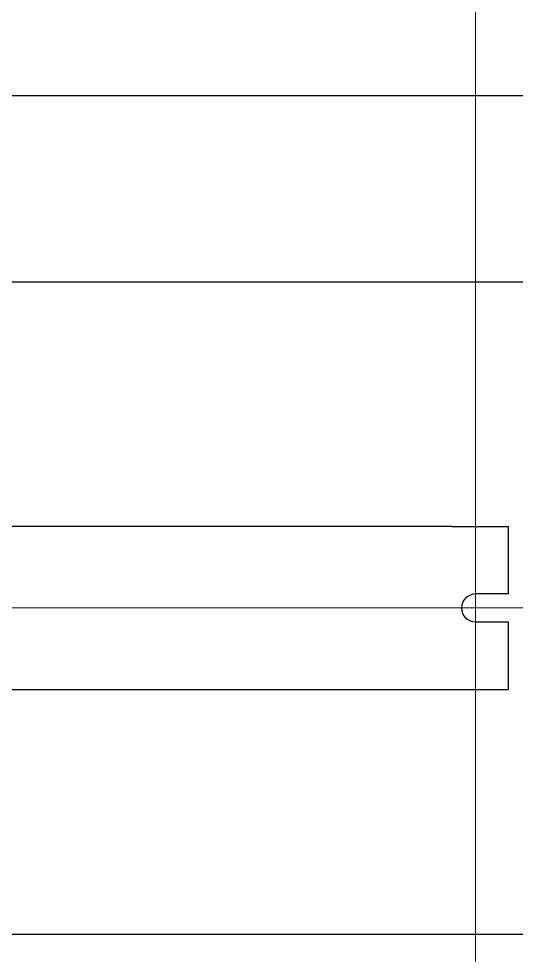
# Model space of a CAD drawing. Header units: millimetres. Extents: x 0 to 53000, y -591 to 24400.
# Drawn here: x 15379.6 to 15486.4, y 2777.3 to 2978.3 of the extents above; entities that cross this region are included whole.
import ezdxf

# ---------------------------------------------------------------- set-up
doc = ezdxf.new("R2010")
doc.units = ezdxf.units.MM
doc.layers.add('КК перф 40х60', color=6, linetype='Continuous', lineweight=30)
doc.layers.add('Основная', color=7, linetype='Continuous', lineweight=30)
doc.layers.add('Привязки', color=2, linetype='Continuous', lineweight=0, plot=False, transparency=0.8)

msp = doc.modelspace()

# ---------------------------------------------------------------- linework, layer by layer
at = {"layer": 'КК перф 40х60'}
for p, q in [((15124.62297, 2961.8489), (15494.62297, 2961.8489)), ((15124.62297, 2921.8489), (15494.62297, 2921.8489)), ((15124.62297, 2781.8489), (15494.62297, 2781.84893))]:
    msp.add_line(p, q, dxfattribs=at)
at = {"layer": 'Основная'}
for p, q in [((15472.65595, 2869.3489), (15333.46374, 2869.3489)), ((15472.65595, 2869.3489), (15484.65595, 2869.3489)), ((15484.65595, 2869.3489), (15484.65595, 2854.8489)), ((15484.65595, 2854.8489), (15477.65595, 2854.8489)), ((15477.65595, 2848.8489), (15484.65595, 2848.8489)), ((15484.65595, 2848.8489), (15484.65595, 2834.3489)), ((15333.46374, 2834.3489), (15472.65595, 2834.3489)), ((15472.65595, 2834.3489), (15484.65595, 2834.3489))]:
    msp.add_line(p, q, dxfattribs=at)
for start, end in [(90, 180), (180, 270)]:
    msp.add_arc((15477.65595, 2851.8489), 3, start, end, dxfattribs=at)
at = {"layer": 'Привязки'}
for p, q in [((15477.65595, 2851.8489), (15477.65597, 3021.84891)), ((16279.31202, 2961.8489), (13378.18473, 2961.8489)), ((15087.15596, 2961.8489), (15532.15595, 2961.8489)), ((16279.31202, 2921.8489), (13378.18473, 2921.8489)), ((15090.90596, 2921.8489), (15528.40596, 2921.8489)), ((16279.31202, 2851.8489), (13378.18473, 2851.8489)), ((15087.15596, 2851.8489), (15532.15595, 2851.8489)), ((15139.15595, 2851.8489), (15480.15596, 2851.84891)), ((15477.65595, 2851.8489), (15477.65595, 2681.84891)), ((16279.31202, 2781.8489), (13378.18473, 2781.8489)), ((15087.15596, 2781.8489), (15532.15595, 2781.8489))]:
    msp.add_line(p, q, dxfattribs=at)

doc.saveas('drawing.dxf')
